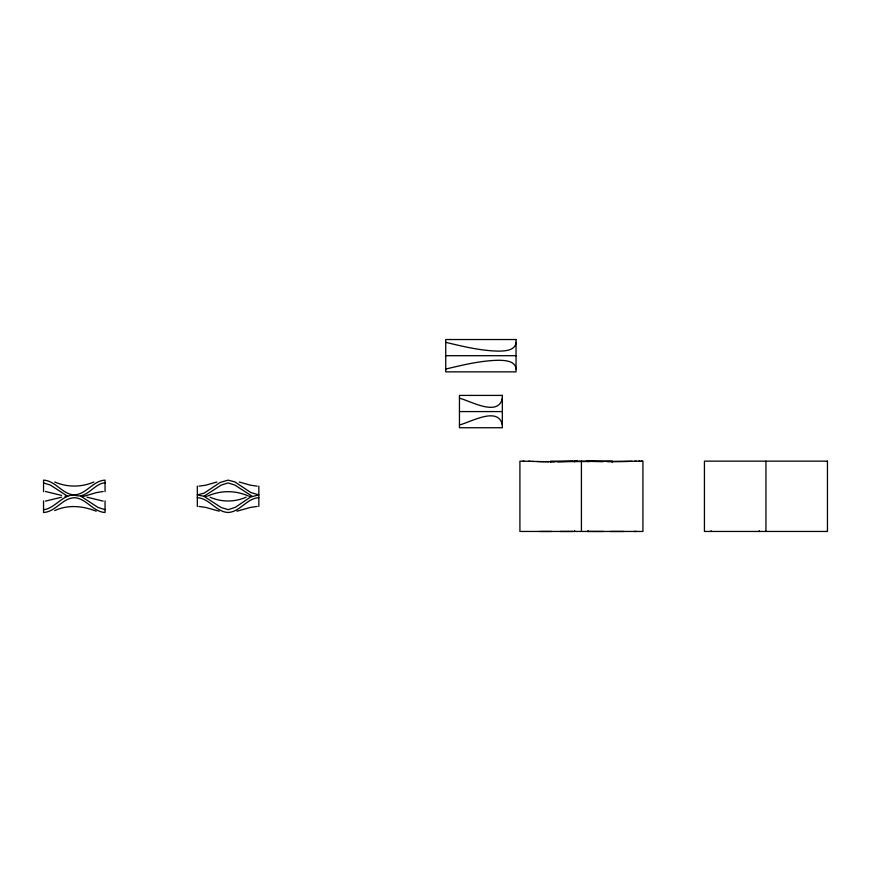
<?xml version="1.0" encoding="UTF-8"?>
<svg xmlns="http://www.w3.org/2000/svg" width="871" height="871" viewBox="0 0 871 871"><rect width="100%" height="100%" fill="white"/><g stroke="black" fill="none" stroke-linecap="round" stroke-linejoin="round"><path stroke-width="1.31" d="M502.338 398.221C498.386 417.383 470.318 400.78 459.453 398.221M588.034 531.452L588.099 530.689M711.052 531.452L711.117 530.689M574.729 461.804L574.806 461.151M516.046 342.336C515.469 350.675 504.788 351.024 498.462 351.133C480.585 350.741 463.067 346.473 445.745 342.336M459.453 424.939C470.318 422.381 498.386 405.788 502.338 424.939M61.612 497.199L45.423 501.119M246.145 497.199C234.528 502.251 221.626 502.251 210.009 497.199M93.872 482.001C81.286 487.422 67.328 487.412 54.731 482.001M54.731 510.602C68.145 504.429 82.81 505.909 96.169 511.19M216.89 482.001L205.763 485.191L198.991 486.17M84.541 496.089L96.213 492.638L103.181 491.494M207.559 496.089C220.82 490.21 235.333 490.21 248.594 496.089M236.966 511.201L250.391 507.423L257.163 506.432M445.745 369.054C463.067 364.927 480.585 360.659 498.462 360.267C504.788 360.365 515.469 360.714 516.046 369.054M558.855 461.684L642.929 461.151L642.929 531.452L519.911 531.452L519.911 461.151L530.559 461.314M624.551 461.565L629.82 461.39M623.146 461.597L624.082 461.565M630.8 461.358L631.78 461.336M622.678 461.608L609.46 461.75M572.759 461.271L557.93 461.695M634.774 461.26L636.287 461.227M558.398 461.674L540.151 461.608M574.272 461.238L575.285 461.216M576.297 461.195L577.321 461.184M638.824 461.184L639.847 461.173M553.379 461.772L554.283 461.761M105.053 482.948C94.569 482.708 86.218 500.313 74.307 494.902C62.549 494.684 54.144 508.969 43.604 509.655M258.829 497.711C246.776 498.212 240.135 511.974 228.071 512.475C216.019 511.974 209.378 498.212 197.325 497.711M641.383 461.162L642.406 461.162M551.572 461.782L552.475 461.782M64.955 496.307L67.688 496.307L50.42 485.082L43.604 482.948M81.057 496.307L97.977 507.412L105.053 509.655M81.406 496.307L83.66 496.307M204.075 496.307L197.325 494.902L204.097 493.16L220.091 482.49L228.071 480.139L234.854 481.87L250.848 492.55L258.829 494.902L250.576 497.036L235.377 507.281L228.278 509.655L221.212 507.532L203.934 496.307L221.212 485.082L228.071 482.948L234.941 485.082L252.22 496.307L249.639 496.307M204.282 496.307L206.514 496.307M587.555 531.452L603.516 531.473M560.238 531.473L573.26 531.452M610.364 531.473L624.082 531.462M633.772 531.452L636.788 531.452M539.682 531.462L551.572 531.473M548.85 461.772L547.042 461.761M522.981 461.173L524.004 461.184M607.642 461.728L608.546 461.739M545.224 461.728L546.128 461.75M586.531 461.195L590.07 461.271M544.31 461.706L539.214 461.576M528.566 461.271L539.682 461.597M590.571 461.282L603.059 461.652M532.519 461.38L533.498 461.401M537.331 461.521L538.278 461.565M257.163 486.17L250.391 485.191L239.253 482.001M198.991 506.432L205.763 507.423L219.187 511.19M45.423 491.494L61.612 495.403M103.181 501.119L86.991 497.199M588.034 461.151L588.099 461.804M759.262 530.689L759.327 531.452M574.729 530.689L574.806 531.452M765.947 461.151L765.947 531.452M612.171 462.251L612.171 461.151L550.657 461.151L550.657 462.251M581.414 461.151L581.414 531.452M516.046 355.869L516.046 371.863L445.745 371.863L445.745 355.869M502.338 411.754L502.338 427.748L459.453 427.748L459.453 411.754M258.829 486.116L258.829 506.497M197.325 486.116L197.325 506.497M105.053 491.734L105.053 480.139C93.001 480.629 86.36 494.401 74.307 494.902C62.244 494.401 55.602 480.629 43.55 480.139L43.55 491.734M105.053 500.869L105.053 512.475C93.001 511.974 86.36 498.212 74.307 497.711C62.244 498.212 55.602 511.974 43.55 512.475L43.55 500.869M516.046 339.527L445.745 339.527L445.745 355.695L516.046 355.695L516.046 339.527M502.338 395.412L459.453 395.412L459.453 411.58L502.338 411.58L502.338 395.412M827.45 461.151L704.432 461.151L704.432 531.452L827.45 531.452L827.45 461.151"/></g></svg>
